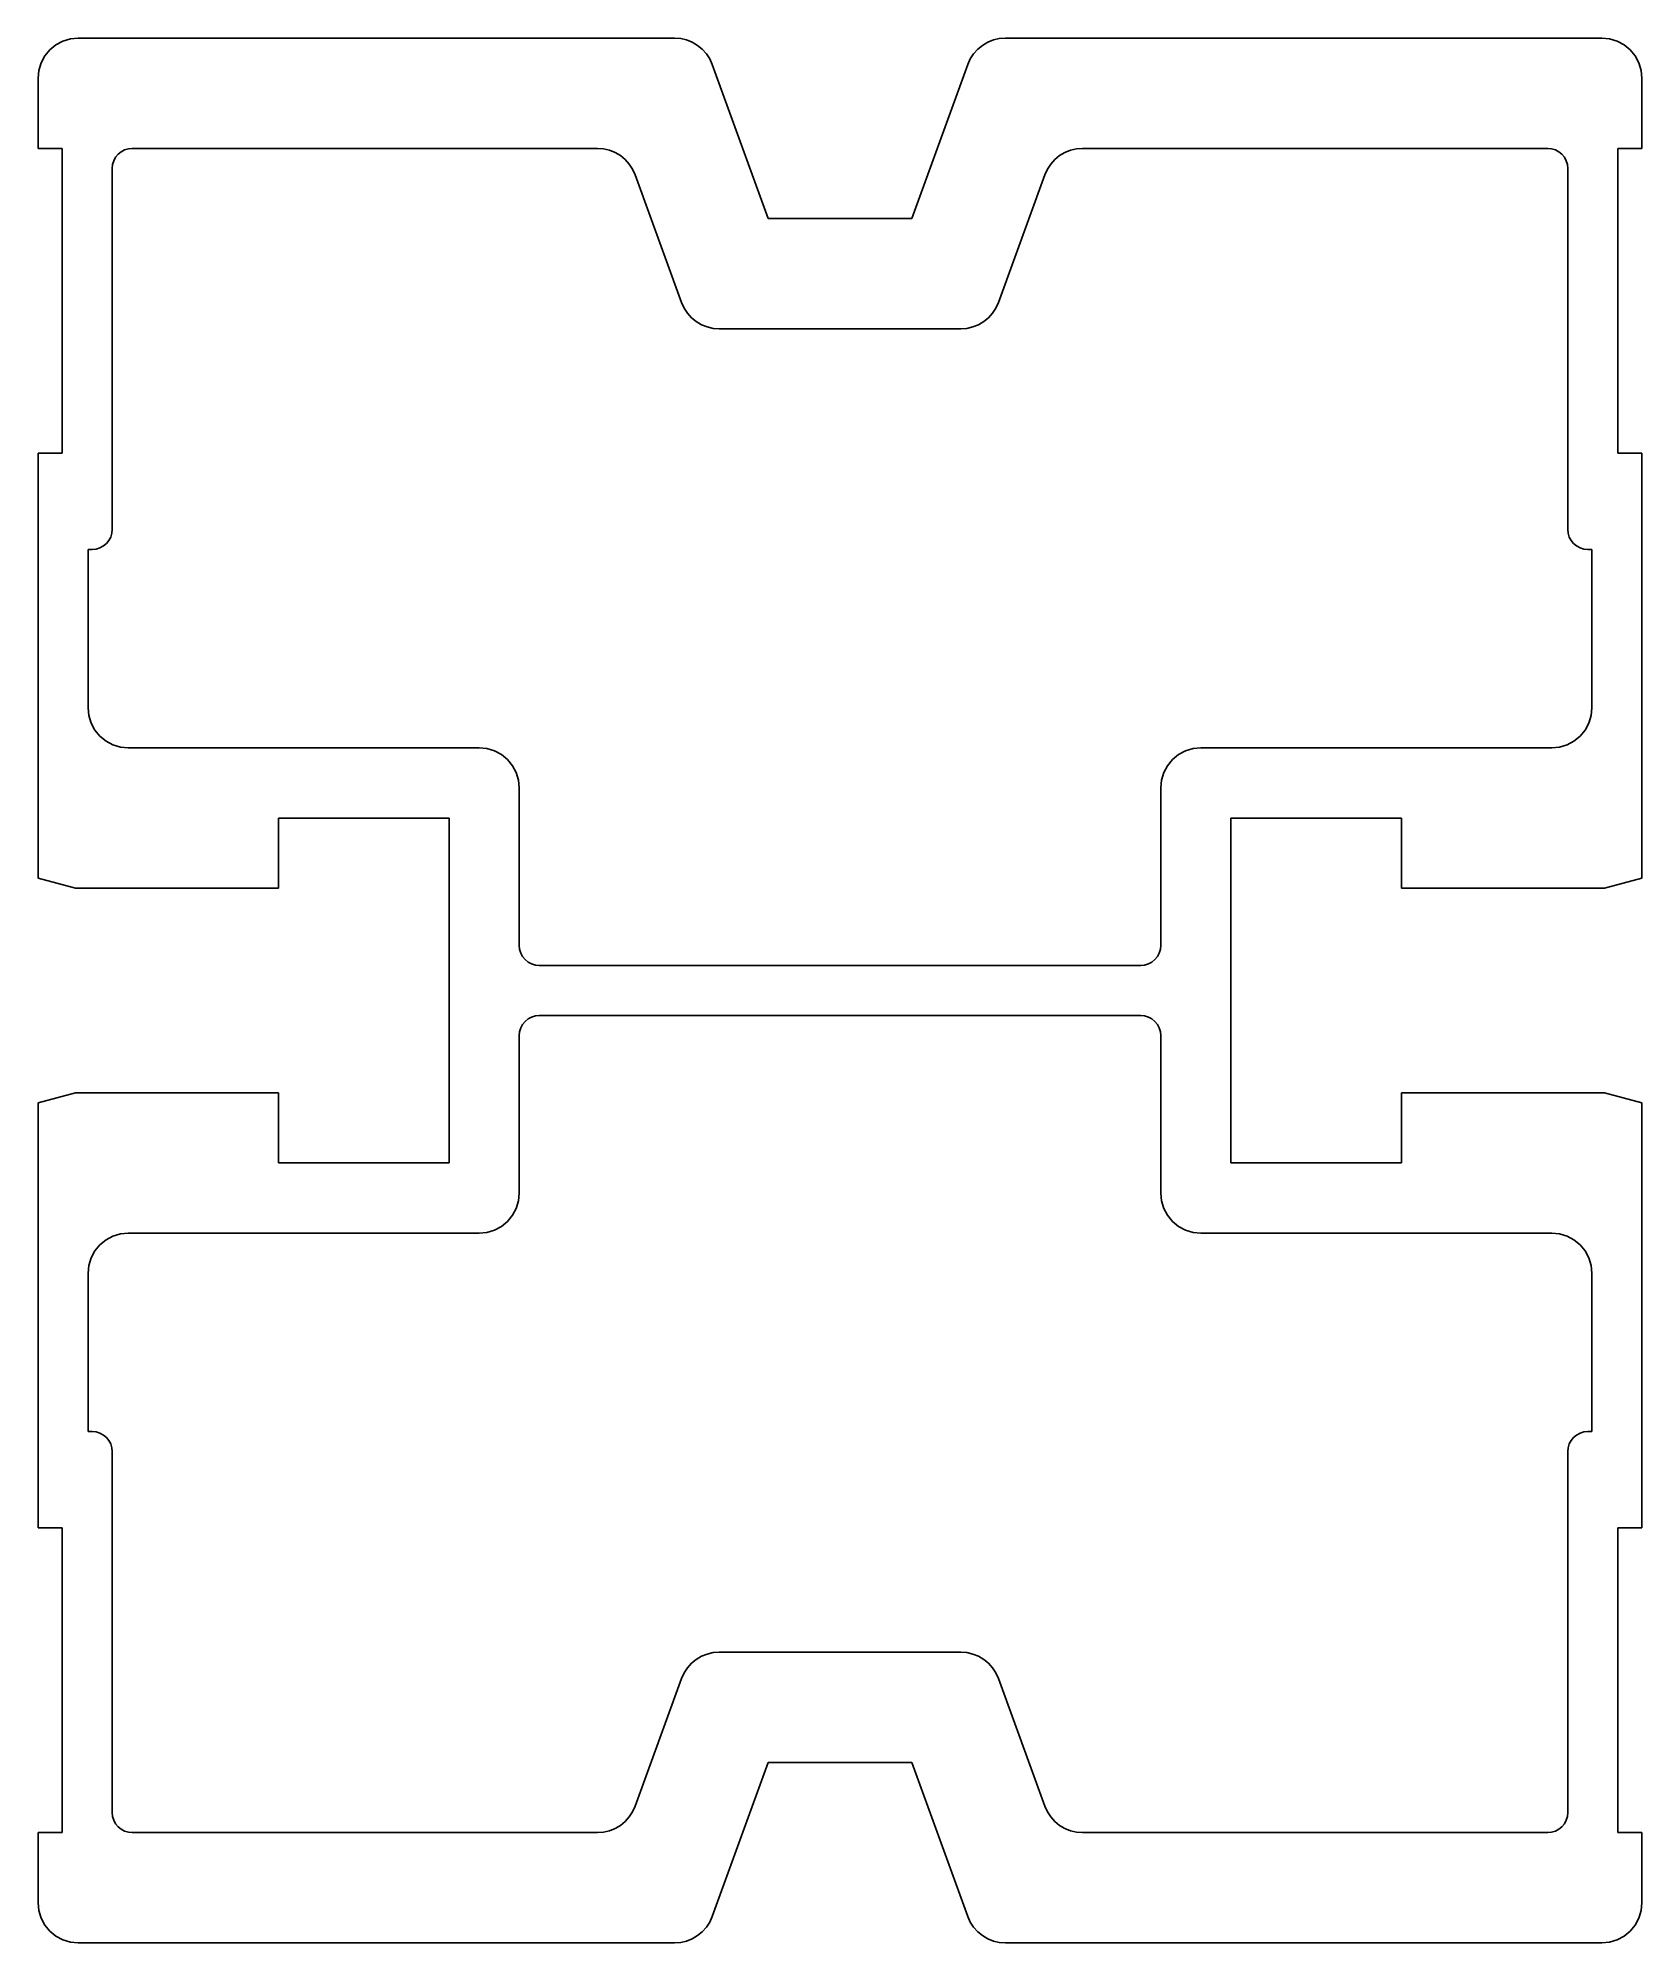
# Model space of a CAD drawing. Header units: millimetres. Extents: x -40 to 40, y -47.5 to 47.5.
import ezdxf

# ---------------------------------------------------------------- set-up
doc = ezdxf.new("R2010")
doc.units = ezdxf.units.MM

msp = doc.modelspace()

# ---------------------------------------------------------------- linework, layer by layer
for p, q in [((-38, 47.5), (-38.39, 47.462)), ((-38, 47.5), (-8.251, 47.5)), ((-7.947, 47.477), (-8.251, 47.5)), ((7.947, 47.477), (8.251, 47.5)), ((38, 47.5), (8.251, 47.5)), ((-39.663, 46.611), (-39.848, 46.265)), ((-39.414, 46.914), (-39.663, 46.611)), ((-39.111, 47.163), (-39.414, 46.914)), ((-38.765, 47.348), (-39.111, 47.163)), ((-38.39, 47.462), (-38.765, 47.348)), ((-7.65, 47.407), (-7.947, 47.477)), ((-7.367, 47.294), (-7.65, 47.407)), ((-7.104, 47.138), (-7.367, 47.294)), ((-6.868, 46.945), (-7.104, 47.138)), ((-6.664, 46.718), (-6.868, 46.945)), ((-6.498, 46.462), (-6.664, 46.718)), ((6.498, 46.462), (6.664, 46.718)), ((6.664, 46.718), (6.868, 46.945)), ((6.868, 46.945), (7.104, 47.138)), ((7.104, 47.138), (7.367, 47.294)), ((7.367, 47.294), (7.65, 47.407)), ((7.65, 47.407), (7.947, 47.477)), ((38, 47.5), (38.39, 47.462)), ((38.39, 47.462), (38.765, 47.348)), ((38.765, 47.348), (39.111, 47.163)), ((39.111, 47.163), (39.414, 46.914)), ((39.414, 46.914), (39.663, 46.611)), ((39.663, 46.611), (39.848, 46.265)), ((-39.962, 45.89), (-40, 45.5)), ((-39.848, 46.265), (-39.962, 45.89)), ((-6.372, 46.184), (-6.498, 46.462)), ((-6.372, 46.184), (-3.575, 38.5)), ((6.372, 46.184), (3.575, 38.5)), ((6.372, 46.184), (6.498, 46.462)), ((39.848, 46.265), (39.962, 45.89)), ((39.962, 45.89), (40, 45.5)), ((-40, 42), (-40, 45.5)), ((40, 42), (40, 45.5)), ((-40, 42), (-38.8, 42)), ((-38.8, 42), (-38.8, 26.8)), ((-35.856, 41.831), (-36.007, 41.707)), ((-35.683, 41.924), (-35.856, 41.831)), ((-35.495, 41.981), (-35.683, 41.924)), ((-35.3, 42), (-35.495, 41.981)), ((-35.3, 42), (-12.102, 42)), ((-11.798, 41.977), (-12.102, 42)), ((-11.501, 41.907), (-11.798, 41.977)), ((-11.218, 41.794), (-11.501, 41.907)), ((11.218, 41.794), (11.501, 41.907)), ((11.501, 41.907), (11.798, 41.977)), ((11.798, 41.977), (12.102, 42)), ((35.3, 42), (12.102, 42)), ((35.3, 42), (35.495, 41.981)), ((35.495, 41.981), (35.683, 41.924)), ((35.683, 41.924), (35.856, 41.831)), ((35.856, 41.831), (36.007, 41.707)), ((38.8, 42), (38.8, 26.8)), ((40, 42), (38.8, 42)), ((-36.281, 41.195), (-36.3, 41)), ((-36.3, 23), (-36.3, 41)), ((-36.224, 41.383), (-36.281, 41.195)), ((-36.131, 41.556), (-36.224, 41.383)), ((-36.007, 41.707), (-36.131, 41.556)), ((-10.955, 41.638), (-11.218, 41.794)), ((-10.719, 41.445), (-10.955, 41.638)), ((-10.516, 41.218), (-10.719, 41.445)), ((-10.349, 40.962), (-10.516, 41.218)), ((-10.223, 40.684), (-10.349, 40.962)), ((10.223, 40.684), (10.349, 40.962)), ((10.349, 40.962), (10.516, 41.218)), ((10.516, 41.218), (10.719, 41.445)), ((10.719, 41.445), (10.955, 41.638)), ((10.955, 41.638), (11.218, 41.794)), ((36.007, 41.707), (36.131, 41.556)), ((36.131, 41.556), (36.224, 41.383)), ((36.224, 41.383), (36.281, 41.195)), ((36.281, 41.195), (36.3, 41)), ((36.3, 23), (36.3, 41)), ((-10.223, 40.684), (-7.905, 34.316)), ((10.223, 40.684), (7.905, 34.316)), ((3.575, 38.5), (-3.575, 38.5)), ((-7.905, 34.316), (-7.779, 34.038)), ((7.905, 34.316), (7.779, 34.038)), ((-7.779, 34.038), (-7.612, 33.782)), ((-7.612, 33.782), (-7.409, 33.555)), ((-7.409, 33.555), (-7.173, 33.362)), ((-7.173, 33.362), (-6.91, 33.206)), ((7.173, 33.362), (6.91, 33.206)), ((7.409, 33.555), (7.173, 33.362)), ((7.612, 33.782), (7.409, 33.555)), ((7.779, 34.038), (7.612, 33.782)), ((-6.91, 33.206), (-6.627, 33.093)), ((-6.627, 33.093), (-6.33, 33.023)), ((-6.33, 33.023), (-6.026, 33)), ((6.026, 33), (-6.026, 33)), ((6.33, 33.023), (6.026, 33)), ((6.627, 33.093), (6.33, 33.023)), ((6.91, 33.206), (6.627, 33.093)), ((-40, 26.8), (-38.8, 26.8)), ((-40, 5.6), (-40, 26.8)), ((40, 26.8), (38.8, 26.8)), ((40, 5.6), (40, 26.8)), ((-36.376, 22.617), (-36.319, 22.805)), ((-36.319, 22.805), (-36.3, 23)), ((36.319, 22.805), (36.3, 23)), ((36.376, 22.617), (36.319, 22.805)), ((-37.5, 22), (-37.3, 22)), ((-37.5, 14.1), (-37.5, 22)), ((-37.3, 22), (-37.105, 22.019)), ((-37.105, 22.019), (-36.917, 22.076)), ((-36.917, 22.076), (-36.744, 22.169)), ((-36.744, 22.169), (-36.593, 22.293)), ((-36.593, 22.293), (-36.469, 22.444)), ((-36.469, 22.444), (-36.376, 22.617)), ((36.469, 22.444), (36.376, 22.617)), ((36.593, 22.293), (36.469, 22.444)), ((36.744, 22.169), (36.593, 22.293)), ((36.917, 22.076), (36.744, 22.169)), ((37.105, 22.019), (36.917, 22.076)), ((37.3, 22), (37.105, 22.019)), ((37.5, 22), (37.3, 22)), ((37.5, 14.1), (37.5, 22)), ((-37.5, 14.1), (-37.462, 13.71)), ((-37.462, 13.71), (-37.348, 13.335)), ((-37.348, 13.335), (-37.163, 12.989)), ((37.348, 13.335), (37.163, 12.989)), ((37.462, 13.71), (37.348, 13.335)), ((37.5, 14.1), (37.462, 13.71)), ((-37.163, 12.989), (-36.914, 12.686)), ((-36.914, 12.686), (-36.611, 12.437)), ((-36.611, 12.437), (-36.265, 12.252)), ((36.611, 12.437), (36.265, 12.252)), ((36.914, 12.686), (36.611, 12.437)), ((37.163, 12.989), (36.914, 12.686)), ((-36.265, 12.252), (-35.89, 12.138)), ((-35.89, 12.138), (-35.5, 12.1)), ((-35.5, 12.1), (-18, 12.1)), ((-17.61, 12.062), (-18, 12.1)), ((-17.235, 11.948), (-17.61, 12.062)), ((-16.889, 11.763), (-17.235, 11.948)), ((-16.586, 11.514), (-16.889, 11.763)), ((-16.337, 11.211), (-16.586, 11.514)), ((16.337, 11.211), (16.586, 11.514)), ((16.586, 11.514), (16.889, 11.763)), ((16.889, 11.763), (17.235, 11.948)), ((17.235, 11.948), (17.61, 12.062)), ((17.61, 12.062), (18, 12.1)), ((35.5, 12.1), (18, 12.1)), ((35.89, 12.138), (35.5, 12.1)), ((36.265, 12.252), (35.89, 12.138)), ((-16.152, 10.865), (-16.337, 11.211)), ((-16.038, 10.49), (-16.152, 10.865)), ((-16, 10.1), (-16.038, 10.49)), ((16, 10.1), (16.038, 10.49)), ((16.038, 10.49), (16.152, 10.865)), ((16.152, 10.865), (16.337, 11.211)), ((-16, 2.25), (-16, 10.1)), ((16, 2.25), (16, 10.1)), ((-28, 8.6), (-28, 5.1)), ((-28, 8.6), (-19.5, 8.6)), ((-19.5, 8.6), (-19.5, -8.6)), ((19.5, 8.6), (19.5, -8.6)), ((28, 8.6), (19.5, 8.6)), ((28, 8.6), (28, 5.1)), ((-40, 5.6), (-38.134, 5.1)), ((-38.134, 5.1), (-28, 5.1)), ((38.134, 5.1), (28, 5.1)), ((40, 5.6), (38.134, 5.1)), ((-16, 2.25), (-15.981, 2.055)), ((-15.981, 2.055), (-15.924, 1.867)), ((15.981, 2.055), (15.924, 1.867)), ((16, 2.25), (15.981, 2.055)), ((-15.924, 1.867), (-15.831, 1.694)), ((-15.831, 1.694), (-15.707, 1.543)), ((-15.707, 1.543), (-15.556, 1.419)), ((-15.556, 1.419), (-15.383, 1.326)), ((-15.383, 1.326), (-15.195, 1.269)), ((-15.195, 1.269), (-15, 1.25)), ((-15, 1.25), (15, 1.25)), ((15.195, 1.269), (15, 1.25)), ((15.383, 1.326), (15.195, 1.269)), ((15.556, 1.419), (15.383, 1.326)), ((15.707, 1.543), (15.556, 1.419)), ((15.831, 1.694), (15.707, 1.543)), ((15.924, 1.867), (15.831, 1.694)), ((-15.981, -2.055), (-15.924, -1.867)), ((-15.924, -1.867), (-15.831, -1.694)), ((-15.831, -1.694), (-15.707, -1.543)), ((-15.707, -1.543), (-15.556, -1.419)), ((-15.556, -1.419), (-15.383, -1.326)), ((-15.383, -1.326), (-15.195, -1.269)), ((-15.195, -1.269), (-15, -1.25)), ((-15, -1.25), (15, -1.25)), ((15.195, -1.269), (15, -1.25)), ((15.383, -1.326), (15.195, -1.269)), ((15.556, -1.419), (15.383, -1.326)), ((15.707, -1.543), (15.556, -1.419)), ((15.831, -1.694), (15.707, -1.543)), ((15.924, -1.867), (15.831, -1.694)), ((15.981, -2.055), (15.924, -1.867)), ((-16, -2.25), (-15.981, -2.055)), ((-16, -2.25), (-16, -10.1)), ((16, -2.25), (15.981, -2.055)), ((16, -2.25), (16, -10.1)), ((-40, -5.6), (-38.134, -5.1)), ((-40, -5.6), (-40, -26.8)), ((-38.134, -5.1), (-28, -5.1)), ((-28, -8.6), (-28, -5.1)), ((38.134, -5.1), (28, -5.1)), ((28, -8.6), (28, -5.1)), ((40, -5.6), (38.134, -5.1)), ((40, -5.6), (40, -26.8)), ((-28, -8.6), (-19.5, -8.6)), ((28, -8.6), (19.5, -8.6)), ((-16, -10.1), (-16.038, -10.49)), ((16, -10.1), (16.038, -10.49)), ((-16.337, -11.211), (-16.586, -11.514)), ((-16.152, -10.865), (-16.337, -11.211)), ((-16.038, -10.49), (-16.152, -10.865)), ((16.038, -10.49), (16.152, -10.865)), ((16.152, -10.865), (16.337, -11.211)), ((16.337, -11.211), (16.586, -11.514)), ((-36.611, -12.437), (-36.265, -12.252)), ((-36.265, -12.252), (-35.89, -12.138)), ((-35.89, -12.138), (-35.5, -12.1)), ((-35.5, -12.1), (-18, -12.1)), ((-17.61, -12.062), (-18, -12.1)), ((-17.235, -11.948), (-17.61, -12.062)), ((-16.889, -11.763), (-17.235, -11.948)), ((-16.586, -11.514), (-16.889, -11.763)), ((16.586, -11.514), (16.889, -11.763)), ((16.889, -11.763), (17.235, -11.948)), ((17.235, -11.948), (17.61, -12.062)), ((17.61, -12.062), (18, -12.1)), ((35.5, -12.1), (18, -12.1)), ((35.89, -12.138), (35.5, -12.1)), ((36.265, -12.252), (35.89, -12.138)), ((36.611, -12.437), (36.265, -12.252)), ((-37.348, -13.335), (-37.163, -12.989)), ((-37.163, -12.989), (-36.914, -12.686)), ((-36.914, -12.686), (-36.611, -12.437)), ((36.914, -12.686), (36.611, -12.437)), ((37.163, -12.989), (36.914, -12.686)), ((37.348, -13.335), (37.163, -12.989)), ((-37.5, -14.1), (-37.462, -13.71)), ((-37.5, -14.1), (-37.5, -22)), ((-37.462, -13.71), (-37.348, -13.335)), ((37.462, -13.71), (37.348, -13.335)), ((37.5, -14.1), (37.462, -13.71)), ((37.5, -14.1), (37.5, -22)), ((-37.5, -22), (-37.3, -22)), ((-37.3, -22), (-37.105, -22.019)), ((-37.105, -22.019), (-36.917, -22.076)), ((-36.917, -22.076), (-36.744, -22.169)), ((-36.744, -22.169), (-36.593, -22.293)), ((-36.593, -22.293), (-36.469, -22.444)), ((-36.469, -22.444), (-36.376, -22.617)), ((-36.376, -22.617), (-36.319, -22.805)), ((36.376, -22.617), (36.319, -22.805)), ((36.469, -22.444), (36.376, -22.617)), ((36.593, -22.293), (36.469, -22.444)), ((36.744, -22.169), (36.593, -22.293)), ((36.917, -22.076), (36.744, -22.169)), ((37.105, -22.019), (36.917, -22.076)), ((37.3, -22), (37.105, -22.019)), ((37.5, -22), (37.3, -22)), ((-36.319, -22.805), (-36.3, -23)), ((-36.3, -23), (-36.3, -41)), ((36.319, -22.805), (36.3, -23)), ((36.3, -23), (36.3, -41)), ((-40, -26.8), (-38.8, -26.8)), ((-38.8, -42), (-38.8, -26.8)), ((38.8, -42), (38.8, -26.8)), ((40, -26.8), (38.8, -26.8)), ((-7.173, -33.362), (-6.91, -33.206)), ((-6.91, -33.206), (-6.627, -33.093)), ((-6.627, -33.093), (-6.33, -33.023)), ((-6.33, -33.023), (-6.026, -33)), ((6.026, -33), (-6.026, -33)), ((6.33, -33.023), (6.026, -33)), ((6.627, -33.093), (6.33, -33.023)), ((6.91, -33.206), (6.627, -33.093)), ((7.173, -33.362), (6.91, -33.206)), ((-7.905, -34.316), (-7.779, -34.038)), ((-7.779, -34.038), (-7.612, -33.782)), ((-7.612, -33.782), (-7.409, -33.555)), ((-7.409, -33.555), (-7.173, -33.362)), ((7.409, -33.555), (7.173, -33.362)), ((7.612, -33.782), (7.409, -33.555)), ((7.779, -34.038), (7.612, -33.782)), ((7.905, -34.316), (7.779, -34.038)), ((-10.223, -40.684), (-7.905, -34.316)), ((10.223, -40.684), (7.905, -34.316)), ((-6.372, -46.184), (-3.575, -38.5)), ((3.575, -38.5), (-3.575, -38.5)), ((6.372, -46.184), (3.575, -38.5)), ((-10.223, -40.684), (-10.349, -40.962)), ((10.223, -40.684), (10.349, -40.962)), ((-36.281, -41.195), (-36.3, -41)), ((-36.224, -41.383), (-36.281, -41.195)), ((-36.131, -41.556), (-36.224, -41.383)), ((-36.007, -41.707), (-36.131, -41.556)), ((-35.856, -41.831), (-36.007, -41.707)), ((-11.218, -41.794), (-11.501, -41.907)), ((-10.955, -41.638), (-11.218, -41.794)), ((-10.719, -41.445), (-10.955, -41.638)), ((-10.516, -41.218), (-10.719, -41.445)), ((-10.349, -40.962), (-10.516, -41.218)), ((10.349, -40.962), (10.516, -41.218)), ((10.516, -41.218), (10.719, -41.445)), ((10.719, -41.445), (10.955, -41.638)), ((10.955, -41.638), (11.218, -41.794)), ((11.218, -41.794), (11.501, -41.907)), ((35.856, -41.831), (36.007, -41.707)), ((36.007, -41.707), (36.131, -41.556)), ((36.131, -41.556), (36.224, -41.383)), ((36.224, -41.383), (36.281, -41.195)), ((36.281, -41.195), (36.3, -41)), ((-40, -42), (-38.8, -42)), ((-40, -42), (-40, -45.5)), ((-35.683, -41.924), (-35.856, -41.831)), ((-35.495, -41.981), (-35.683, -41.924)), ((-35.3, -42), (-35.495, -41.981)), ((-35.3, -42), (-12.102, -42)), ((-11.798, -41.977), (-12.102, -42)), ((-11.501, -41.907), (-11.798, -41.977)), ((11.501, -41.907), (11.798, -41.977)), ((11.798, -41.977), (12.102, -42)), ((35.3, -42), (12.102, -42)), ((35.3, -42), (35.495, -41.981)), ((35.495, -41.981), (35.683, -41.924)), ((35.683, -41.924), (35.856, -41.831)), ((40, -42), (38.8, -42)), ((40, -42), (40, -45.5)), ((-39.962, -45.89), (-40, -45.5)), ((39.962, -45.89), (40, -45.5)), ((-39.848, -46.265), (-39.962, -45.89)), ((-39.663, -46.611), (-39.848, -46.265)), ((-6.498, -46.462), (-6.664, -46.718)), ((-6.372, -46.184), (-6.498, -46.462)), ((6.372, -46.184), (6.498, -46.462)), ((6.498, -46.462), (6.664, -46.718)), ((39.663, -46.611), (39.848, -46.265)), ((39.848, -46.265), (39.962, -45.89)), ((-39.414, -46.914), (-39.663, -46.611)), ((-39.111, -47.163), (-39.414, -46.914)), ((-38.765, -47.348), (-39.111, -47.163)), ((-38.39, -47.462), (-38.765, -47.348)), ((-38, -47.5), (-38.39, -47.462)), ((-38, -47.5), (-8.251, -47.5)), ((-7.947, -47.477), (-8.251, -47.5)), ((-7.65, -47.407), (-7.947, -47.477)), ((-7.367, -47.294), (-7.65, -47.407)), ((-7.104, -47.138), (-7.367, -47.294)), ((-6.868, -46.945), (-7.104, -47.138)), ((-6.664, -46.718), (-6.868, -46.945)), ((6.664, -46.718), (6.868, -46.945)), ((6.868, -46.945), (7.104, -47.138)), ((7.104, -47.138), (7.367, -47.294)), ((7.367, -47.294), (7.65, -47.407)), ((7.65, -47.407), (7.947, -47.477)), ((7.947, -47.477), (8.251, -47.5)), ((38, -47.5), (8.251, -47.5)), ((38, -47.5), (38.39, -47.462)), ((38.39, -47.462), (38.765, -47.348)), ((38.765, -47.348), (39.111, -47.163)), ((39.111, -47.163), (39.414, -46.914)), ((39.414, -46.914), (39.663, -46.611))]:
    msp.add_line(p, q)

doc.saveas('drawing.dxf')
